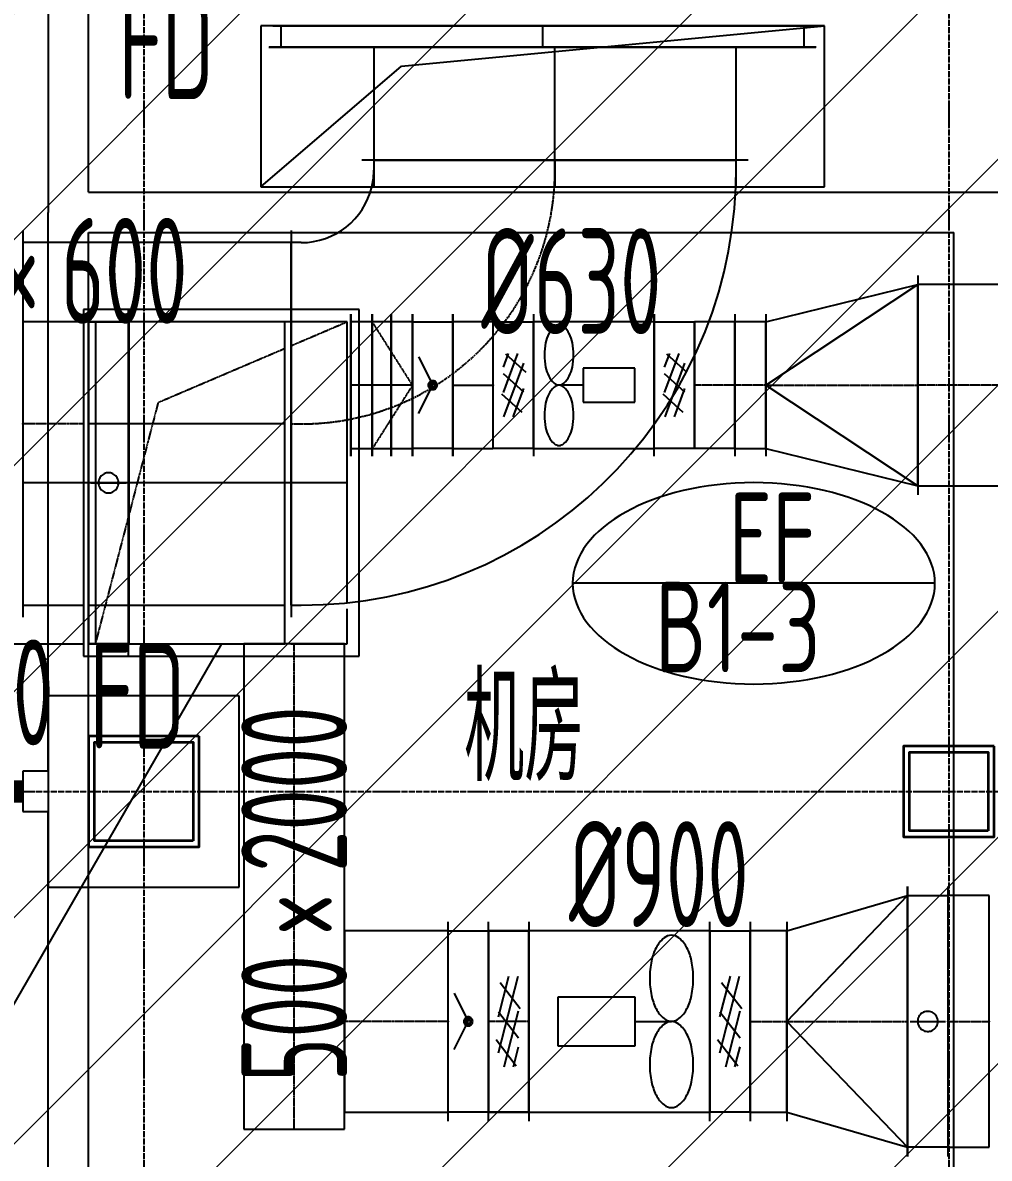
# Model space of a CAD drawing. Extents: x -20827274 to 1300756471, y -549375 to 3431892.
# Drawn here: x -67810 to -63007, y -213082 to -207443 of the extents above; entities that cross this region are included whole.
import ezdxf

# ---------------------------------------------------------------- set-up
doc = ezdxf.new("R2010")
doc.units = 0
doc.header["$LTSCALE"] = 10
for name, pattern in [('CENTER2', [1.125, 0.75, -0.125, 0.125, -0.125]), ('DASH', [0.35, 0.25, -0.1]), ('暖附图底图$0$DASH', [0.35, 0.25, -0.1]), ('暖附图底图$0$DOTE', [2.42, 2, -0.2, 0.02, -0.2])]:
    doc.linetypes.add(name, pattern=pattern)
for name, color, linetype in [('1-zs', 3, 'Continuous'), ('1-暖通标注', 4, 'Continuous'), ('1-标注暖通', 4, 'Continuous'), ('DUCT-回风中心线', 5, 'CENTER2'), ('DUCT-回风标注', 3, 'Continuous'), ('DUCT-回风法兰', 2, 'Continuous'), ('DUCT-回风管', 6, 'Continuous'), ('DUCT-回风管端线', 2, 'Continuous'), ('DUCT-排风中心线', 5, 'CENTER2'), ('DUCT-排风标注', 3, 'Continuous'), ('DUCT-排风法兰', 2, 'Continuous'), ('DUCT-排风管', 31, 'Continuous'), ('DUCT-排风管立管', 31, 'Continuous'), ('DUCT-排风管端线', 2, 'Continuous'), ('DUCT-排风管设备', 7, 'Continuous'), ('DUCT-排风阀门', 7, 'Continuous'), ('H-DUCT-回风中心线', 5, 'CENTER2'), ('H-DUCT-回风法兰', 2, 'Continuous'), ('H-DUCT-回风管', 6, 'Continuous'), ('H-DUCT-回风管立管', 6, 'Continuous'), ('H-DUCT-回风管端线', 2, 'Continuous'), ('H-暖通设备', 181, 'Continuous'), ('Hvac-Hide', 8, 'DASH'), ('暖附图底图$0$1-标注暖通', 8, 'Continuous'), ('暖附图底图$0$A-COLUMN', 8, 'Continuous'), ('暖附图底图$0$A-ROOM_NAME', 8, 'Continuous'), ('暖附图底图$0$A-WALL', 8, 'Continuous'), ('暖附图底图$0$DOOR_FIRE', 8, 'Continuous'), ('暖附图底图$0$DOTE', 8, 'Continuous')]:
    doc.layers.add(name, color=color, linetype=linetype)
doc.layers.add('F-非人防区', color=105, linetype='Continuous', lineweight=15)
doc.layers.add('暖附图底图$0$钢柱', color=8, linetype='Continuous', lineweight=35)
doc.styles.add('8B2_02', font='tssdeng.shx', dxfattribs={"width": 0.6, "bigfont": 'TSSDCHN.shx'})
doc.styles.add('暖附图底图$0$8B2_02', font='tssdeng.shx', dxfattribs={"width": 0.6, "bigfont": 'TSSDCHN.shx'})

# ---------------------------------------------------------------- blocks, each defined once
blk = doc.blocks.new('$轴流风机$00000011')
for p, q in [((-500, 500, 0), (-500, -500, 0)), ((500, 500, 0), (-500, 500, 0)), ((500, -500, 0), (500, 500, 0)), ((-339.5, 134.7, 0), (-339.5, -134.7, 0)), ((88, 134.7, 0), (-339.5, 134.7, 0)), ((88, -134.7, 0), (88, 134.7, 0)), ((88, 0, 0), (288.5, 0, 0)), ((-339.5, -134.7, 0), (88, -134.7, 0)), ((-500, -500, 0), (500, -500, 0))]:
    blk.add_line(p, q)
for centre, radius, start, end in [((355.1, 328.7, 0), 170.3, 129.18213, 153.06034), ((288.5, 410.5, 0), 64.8, 90, 129.18213), ((288.5, 410.5, 0), 64.8, 50.81787, 90), ((221.9, 328.7, 0), 170.3, 26.93966, 50.81787), ((462.4, 274.2, 0), 290.7, 153.06034, 168.11261), ((114.5, 274.2, 0), 290.7, 11.88739, 26.93966), ((633.1, 238.3, 0), 465, 168.11261, 180), ((-56.1, 238.3, 0), 465, 0, 11.88739), ((633.1, 238.3, 0), 465, 180, 191.88739), ((-56.1, 238.3, 0), 465, 348.11261, 0), ((462.4, 202.4, 0), 290.7, 191.88739, 206.93966), ((114.5, 202.4, 0), 290.7, 333.06034, 348.11261), ((355.1, 147.8, 0), 170.3, 206.93966, 230.81787), ((221.9, 147.8, 0), 170.3, 309.18213, 333.06034), ((288.5, 66.1, 0), 64.8, 230.81787, 270), ((288.5, 66.1, 0), 64.8, 270, 309.18213), ((355.1, -147.8, 0), 170.3, 129.18213, 153.06034), ((288.5, -66.1, 0), 64.8, 90, 129.18213), ((288.5, -66.1, 0), 64.8, 50.81787, 90), ((221.9, -147.8, 0), 170.3, 26.93966, 50.81787), ((462.4, -202.4, 0), 290.7, 153.06034, 168.11261), ((114.5, -202.4, 0), 290.7, 11.88739, 26.93966), ((633.1, -238.3, 0), 465, 168.11261, 180), ((-56.1, -238.3, 0), 465, 0, 11.88739), ((633.1, -238.3, 0), 465, 180, 191.88739), ((-56.1, -238.3, 0), 465, 348.11261, 0), ((462.4, -274.2, 0), 290.7, 191.88739, 206.93966), ((114.5, -274.2, 0), 290.7, 333.06034, 348.11261), ((355.1, -328.7, 0), 170.3, 206.93966, 230.81787), ((221.9, -328.7, 0), 170.3, 309.18213, 333.06034), ((288.5, -410.5, 0), 64.8, 230.81787, 270), ((288.5, -410.5, 0), 64.8, 270, 309.18213)]:
    blk.add_arc(centre, radius, start, end)
for p in [(-500, 0, 0), (500, 0, 0)]:
    blk.add_point(p)
blk = doc.blocks.new('暖附图底图$0$A$C00330F2E')
at = {"layer": '暖附图底图$0$A-COLUMN'}
for p, q in [((5325, -35850), (4375, -35850)), ((4375, -35850), (4375, -36800)), ((5325, -36800), (5325, -35850)), ((4375, -36800), (5325, -36800))]:
    blk.add_line(p, q, dxfattribs=at)
at = {"layer": '暖附图底图$0$钢柱', "color": 4, "lineweight": 35}
for points in [[(5125, -36050), (4575, -36050), (4575, -36600), (5125, -36600)], [(5095, -36570), (4605, -36570), (4605, -36080), (5095, -36080)], [(9075, -36100), (8625, -36100), (8625, -36550), (9075, -36550)], [(9045, -36520), (8655, -36520), (8655, -36130), (9045, -36130)]]:
    blk.add_lwpolyline(points, close=True, dxfattribs=at)
blk = doc.blocks.new('暖附图底图$0$$DorLib2D$00000213')
at = {"color": 0, "linetype": '暖附图底图$0$DASH', "const_width": 0.02}
blk.add_lwpolyline([(0.5, 0), (-0.5, 0)], dxfattribs=at)
blk = doc.blocks.new('暖附图底图$0$AFSFCS')
at = {"layer": '暖附图底图$0$A-WALL'}
for p, q in [((-67683.6, -200710.4), (-67683.6, -208385.4)), ((-67483.6, -208285.4), (-67483.6, -200710.4)), ((-67483.6, -208285.4), (-63083.6, -208285.4)), ((-63083.6, -208285.4), (-61733.6, -208285.4)), ((-67683.6, -211160.4), (-67683.6, -208385.4)), ((-67483.6, -208485.4), (-63183.6, -208485.4)), ((-67483.6, -211260.4), (-67483.6, -208485.4)), ((-63183.6, -213585.4), (-63183.6, -208485.4)), ((-67683.6, -211160.4), (-67808.6, -211160.4)), ((-67808.6, -211160.4), (-67808.6, -211360.4)), ((-67483.6, -213585.4), (-67483.6, -211260.4)), ((-67808.6, -211360.4), (-67683.6, -211360.4)), ((-67683.6, -213685.4), (-67683.6, -211360.4))]:
    blk.add_line(p, q, dxfattribs=at)
at = {"layer": '暖附图底图$0$DOTE', "color": 16, "linetype": '暖附图底图$0$DOTE', "ltscale": 1.5}
for p, q in [((-67208.6, -155629.3), (-67208.6, -385768.2)), ((-63208.6, -155629.3), (-63208.6, -385768.2)), ((-113117.3, -211260.4), (10791.4, -211260.4))]:
    blk.add_line(p, q, dxfattribs=at)
blk.add_blockref('暖附图底图$0$A$C00330F2E', (-72058.6, -174935.4))
at = {"layer": '暖附图底图$0$DOOR_FIRE', "xscale": -5500, "yscale": -5500, "zscale": 200}
blk.add_blockref('暖附图底图$0$$DorLib2D$00000213', (-70558.6, -211260.4), dxfattribs=at)
at = {"layer": '暖附图底图$0$A-ROOM_NAME', "style": '暖附图底图$0$8B2_02', "width": 0.6}
blk.add_text('机房', height=525, dxfattribs=at).set_placement((-65616.6, -211209.8))
blk = doc.blocks.new('暖附图底图')
at = {"layer": '暖附图底图$0$1-标注暖通', "linetype": '暖附图底图$0$DASH'}
blk.add_blockref('暖附图底图$0$AFSFCS', (500000, 0), dxfattribs=at)

msp = doc.modelspace()

# ---------------------------------------------------------------- hatches: boundary and pattern name
at = {"layer": 'F-非人防区'}
h = msp.add_hatch(dxfattribs=at)
h.set_pattern_fill('ANSI31', color=8, scale=500)
h.set_pattern_definition([(45, (-67108.6, 126739.6), (-561.266, 561.266), [])])
edge = h.paths.add_edge_path()
edge.add_line((26041.4, -160910.4), (26041.4, -174910.4))
edge.add_line((26041.4, -174910.4), (44466.4, -174910.4))
edge.add_line((44466.4, -174910.4), (44466.4, -230535.4))
edge.add_line((44466.4, -230535.4), (29591.4, -230535.4))
edge.add_line((29591.4, -230535.4), (29591.4, -228585.4))
edge.add_line((29591.4, -228585.4), (32466.4, -228585.4))
edge.add_line((32466.4, -228585.4), (32466.4, -223185.4))
edge.add_line((32466.4, -223185.4), (6116.4, -223185.4))
edge.add_line((6116.4, -223185.4), (6116.4, -236210.4))
edge.add_line((6116.4, -236210.4), (5916.4, -236210.4))
edge.add_line((5916.4, -236210.4), (5921.1, -289912.2))
edge.add_line((5921.1, -289912.2), (35191.4, -289912.2))
edge.add_line((35191.4, -289912.2), (35191.4, -296310.4))
edge.add_line((35191.4, -296310.4), (35041.4, -296310.4))
edge.add_line((35041.4, -296310.4), (35041.4, -296910.4))
edge.add_line((35041.4, -296910.4), (35641.4, -296910.4))
edge.add_line((35641.4, -296910.4), (44736.4, -305099.6))
edge.add_line((44736.4, -305099.6), (22456.5, -329844))
edge.add_line((22456.5, -329844), (22456.5, -340006.4))
edge.add_line((22456.5, -340006.4), (-13248.1, -379660.4))
edge.add_line((-13248.1, -379660.4), (-90108.6, -379660.4))
edge.add_line((-90108.6, -379660.4), (-90108.6, -373660.4))
edge.add_line((-90108.6, -373660.4), (-91358.6, -373660.4))
edge.add_arc((-91358.6, -361660.4), 12000, 180, 270, ccw=False)
edge.add_line((-103358.6, -361660.4), (-103358.6, -333450.4))
edge.add_line((-103358.6, -333450.4), (-95358.6, -333436.6))
edge.add_line((-95358.6, -333436.6), (-95358.6, -160610.4))
edge.add_line((-95358.6, -160610.4), (-86333.4, -160610.4))
edge.add_line((-86333.4, -160610.4), (-86333.6, -149790))
edge.add_line((-86333.6, -149790), (-73433.4, -149790))
edge.add_line((-73433.4, -149790), (-73433.4, -160610.4))
edge.add_line((-73433.4, -160610.4), (26041.4, -160910.4))

# ---------------------------------------------------------------- linework, layer by layer
at = {"layer": '1-暖通标注', "color": 2}
msp.add_line((-66822.5, -210528, 2000), (-70112.9, -216227.2, 2000), dxfattribs=at)
at = {"layer": 'DUCT-回风中心线'}
msp.add_line((-66475.5, -209435.4), (-66425.5, -209435.4), dxfattribs=at)
msp.add_arc((-66425.5, -208175.4), 1260, 270, 356.2321, dxfattribs=at)
at = {"layer": 'DUCT-回风法兰'}
for p, q in [((-64205.5, -208125.3), (-66125.5, -208125.3)), ((-64205.5, -208125.3), (-66125.5, -208125.3)), ((-64205.5, -208125.3), (-66125.5, -208125.3)), ((-66475.6, -208475.4), (-66475.6, -210395.4))]:
    msp.add_line(p, q, dxfattribs=at)
at = {"layer": 'DUCT-回风法兰', "color": 18, "true_color": 0x000000}
for p in [(-65226.9, -207565.2, 2825), (-65226.9, -207565.4, 2825), (-65165.5, -208125.2, 2825), (-65165.5, -208125.2, 2825), (-65165.5, -208125.2, 2825), (-65165.5, -208125.4, 2825), (-65165.5, -208125.4, 2825), (-65165.5, -208125.4, 2825), (-66475.7, -209435.4, 2825), (-66475.5, -209435.4, 2825)]:
    msp.add_point(p, dxfattribs=at)
at = {"layer": 'DUCT-回风管'}
for p, q in [((-66065.5, -208285.4), (-64265.5, -208285.4)), ((-66425.5, -208535.4), (-66475.5, -208535.4)), ((-66475.5, -210335.4), (-66425.5, -210335.4))]:
    msp.add_line(p, q, dxfattribs=at)
for radius, end in [(2160, 357.8031), (360, 346.7029)]:
    msp.add_arc((-66425.5, -208175.4), radius, 270, end, dxfattribs=at)
at = {"layer": 'DUCT-回风管', "color": 18, "true_color": 0x000000}
for p in [(-65165.5, -208125.4, 2825), (-66475.5, -209435.4, 2825)]:
    msp.add_point(p, dxfattribs=at)
at = {"layer": 'DUCT-回风管端线'}
msp.add_line((-66475.5, -210335.4), (-66475.5, -208535.4), dxfattribs=at)
at = {"layer": 'DUCT-排风中心线'}
for p, q in [((-64271.9, -209243), (-64471.9, -209243)), ((-64118.2, -209243), (-64271.7, -209243)), ((-64118, -209243), (-63363, -209243)), ((-62929.2, -209243), (-63362.8, -209243)), ((-66507.5, -209728), (-67283.2, -209728)), ((-66460.9, -212937.3), (-66460.9, -210528)), ((-65696.2, -212402.4), (-66210.9, -212402.4)), ((-65295.6, -212402.4), (-65496.4, -212402.4)), ((-65496.2, -212402.4), (-65496, -212402.4)), ((-64195.4, -212402.4), (-64195.6, -212402.4)), ((-64195.2, -212402.4), (-64013.8, -212402.4)), ((-64013.6, -212402.4), (-63413.6, -212402.4)), ((-63213, -212402.4), (-63007.4, -212402.4))]:
    msp.add_line(p, q, dxfattribs=at)
at = {"layer": 'DUCT-排风法兰'}
for p, q in [((-63362.9, -208698), (-63362.9, -209788)), ((-67483.5, -210588), (-67483.5, -208868)), ((-67283.3, -210588), (-67283.3, -208868)), ((-66475.5, -208868), (-66475.7, -208868)), ((-65978.9, -209595.5), (-65978.9, -208890.5)), ((-65978.9, -208890.5), (-65978.9, -209595.5)), ((-65872.8, -209595.5), (-65872.8, -208890.5)), ((-65872.8, -208890.5), (-65872.8, -209595.5)), ((-65672.6, -209595.5), (-65672.6, -208890.5)), ((-65672.6, -208890.5), (-65672.6, -209595.5)), ((-65272.2, -208890.5), (-65272.2, -209595.5)), ((-64271.8, -208890.5), (-64271.8, -209595.5)), ((-64118.1, -208890.5), (-64118.1, -209595.5)), ((-64672, -209595.5), (-64672, -209436.7)), ((-66137.5, -210588), (-66137.5, -210316.1)), ((-67507.5, -210528), (-67507.5, -210588)), ((-67507.5, -210588), (-66137.5, -210588)), ((-63413.5, -213072.4), (-63413.5, -211732.4)), ((-63413.3, -211732.4), (-63413.3, -213072.4)), ((-63213.1, -211732.4), (-63213.1, -213072.4)), ((-65696.1, -212897.4), (-65696.1, -211907.4)), ((-65495.9, -212897.4), (-65495.9, -211907.4)), ((-65295.9, -211907.4), (-65295.9, -212897.4)), ((-65295.7, -211907.4), (-65295.7, -212897.4)), ((-64395.7, -212897.4), (-64395.7, -211907.4)), ((-64195.3, -211907.4), (-64195.3, -212897.4)), ((-64013.7, -211907.4), (-64013.7, -212897.4))]:
    msp.add_line(p, q, dxfattribs=at)
at = {"layer": 'DUCT-排风法兰', "color": 18, "true_color": 0x000000}
for p in [(-66179.4, -209243, 2000), (-66179.2, -209243, 2000), (-66073.1, -209243, 2000), (-66072.9, -209243, 2000), (-65979.2, -209243, 2000), (-65979, -209243, 2000), (-65979, -209243, 2000), (-65978.8, -209243, 2000), (-65872.9, -209243, 2000), (-65872.7, -209243, 2000), (-65672.7, -209243, 2000), (-65672.5, -209243, 2000), (-65672.5, -209243, 2000), (-65672.3, -209243, 2000), (-65272.3, -209243, 2000), (-65272.1, -209243, 2000), (-64672.1, -209243, 2000), (-64671.9, -209243, 2000), (-64271.9, -209243, 2000), (-64271.7, -209243, 2000), (-64118.2, -209243, 2000), (-64118, -209243, 2000), (-63363, -209243, 2000), (-63362.8, -209243, 2000), (-67483.6, -209728, 3000), (-67483.4, -209728, 3000), (-67283.4, -209728, 3000), (-67283.2, -209728, 3000), (-66822.5, -209728, -0.1), (-66822.5, -209728, 0.1), (-65696.2, -212402.4, 2000), (-65696, -212402.4, 2000), (-65496, -212402.4, 2000), (-65495.8, -212402.4, 2000), (-65296, -212402.4, 2000), (-65295.8, -212402.4, 2000), (-65295.8, -212402.4, 2000), (-65295.6, -212402.4, 2000), (-64395.8, -212402.4, 2000), (-64395.6, -212402.4, 2000), (-64195.4, -212402.4, 2000), (-64195.2, -212402.4, 2000), (-64013.8, -212402.4, 2000), (-64013.6, -212402.4, 2000), (-63413.6, -212402.4, 2000), (-63413.4, -212402.4, 2000), (-63413.4, -212402.4, 2000), (-63413.2, -212402.4, 2000), (-63213.2, -212402.4, 2000), (-63213, -212402.4, 2000), (-63007.4, -212402.4, 2000)]:
    msp.add_point(p, dxfattribs=at)
at = {"layer": 'DUCT-排风管'}
for p, q in [((-64118, -208928), (-63363, -208743)), ((-64118, -209243), (-63363, -208743)), ((-62929.2, -208743), (-63362.8, -208743)), ((-63362.8, -208743), (-63362.8, -209743)), ((-67483.4, -208928), (-67283.4, -208928)), ((-66507.5, -208928), (-67283.2, -208928)), ((-67283.2, -208928), (-67283.2, -210528)), ((-66507.5, -210528), (-66507.5, -208928)), ((-65872.7, -208928), (-65672.7, -208928)), ((-65472.3, -208928), (-65272.3, -208928)), ((-64671.9, -208928), (-64471.9, -208928)), ((-64271.9, -208928), (-64400.9, -208928)), ((-64118.2, -208928), (-64271.7, -208928)), ((-64271.7, -208928), (-64271.7, -209558)), ((-64118.2, -209558), (-64118.2, -208928)), ((-64118, -209243), (-63363, -209743)), ((-65672.7, -209558), (-65872.7, -209558)), ((-65272.3, -209558), (-65472.3, -209558)), ((-64471.9, -209558), (-64671.9, -209558)), ((-64271.9, -209558), (-64471.9, -209558)), ((-64271.7, -209558), (-64118.2, -209558)), ((-64118, -209558), (-63363, -209743)), ((-63362.8, -209743), (-62929.2, -209743)), ((-66197.5, -210528), (-66197.5, -210353.3)), ((-69453.6, -210528), (-67513.4, -210528)), ((-67283.4, -210528), (-67483.4, -210528)), ((-67283.2, -210528), (-66507.5, -210528)), ((-66710.9, -210528), (-66710.9, -212937.3)), ((-66477.5, -210528), (-66197.5, -210528)), ((-66210.9, -212937.3), (-66210.9, -210528)), ((-64013.6, -211952.4), (-63413.6, -211777.4)), ((-64013.6, -212402.4), (-63413.6, -211777.4)), ((-63413.2, -211777.4), (-63213.2, -211777.4)), ((-63007.4, -211777.4), (-63213, -211777.4)), ((-63213, -211777.4), (-63213, -213027.4)), ((-63007.4, -213027.4), (-63007.4, -211777.4)), ((-65696.2, -211952.4), (-66210.9, -211952.4)), ((-66210.9, -211952.4), (-66210.9, -212852.4)), ((-65696.2, -212852.4), (-65696.2, -211952.4)), ((-65696, -211952.4), (-65496, -211952.4)), ((-65295.6, -211952.4), (-65496.4, -211952.4)), ((-65496.4, -211952.4), (-65496.4, -212852.4)), ((-65496.2, -211952.4), (-65496, -211952.4)), ((-65496, -211952.4), (-65296, -211952.4)), ((-65295.6, -212852.4), (-65295.6, -211952.4)), ((-64395.6, -211952.4), (-64195.6, -211952.4)), ((-64195.4, -211952.4), (-64195.6, -211952.4)), ((-64013.8, -211952.4), (-64195.2, -211952.4)), ((-64195.2, -211952.4), (-64195.2, -212852.4)), ((-64013.8, -212852.4), (-64013.8, -211952.4)), ((-64013.6, -212402.4), (-63413.6, -213027.4)), ((-66210.9, -212852.4), (-65696.2, -212852.4)), ((-65496, -212852.4), (-65696, -212852.4)), ((-65496.4, -212852.4), (-65295.6, -212852.4)), ((-65496.2, -212852.4), (-65496, -212852.4)), ((-65296, -212852.4), (-65496, -212852.4)), ((-64195.6, -212852.4), (-64395.6, -212852.4)), ((-64195.4, -212852.4), (-64195.6, -212852.4)), ((-64195.2, -212852.4), (-64013.8, -212852.4)), ((-64013.6, -212852.4), (-63413.6, -213027.4)), ((-66710.9, -212937.3), (-66210.9, -212937.3)), ((-63213.2, -213027.4), (-63413.2, -213027.4)), ((-63213, -213027.4), (-63007.4, -213027.4))]:
    msp.add_line(p, q, dxfattribs=at)
at = {"layer": 'DUCT-排风管', "color": 18, "true_color": 0x000000}
for p in [(-66072.9, -209243, 2000), (-65872.9, -209243, 2000), (-65672.3, -209243, 2000), (-65472.3, -209243, 2000), (-64471.9, -209243, 2000), (-64271.9, -209243, 2000), (-64118, -209243, 2000), (-63363, -209243, 2000), (-65496.2, -212402.4, 2000), (-65496, -212402.4, 2000), (-64195.6, -212402.4, 2000), (-64195.4, -212402.4, 2000), (-64013.6, -212402.4, 2000), (-63413.6, -212402.4, 2000)]:
    msp.add_point(p, dxfattribs=at)
at = {"layer": 'DUCT-排风管立管'}
for p, q in [((-66197.5, -210528), (-66197.5, -210353.3)), ((-66477.5, -210528), (-66197.5, -210528))]:
    msp.add_line(p, q, dxfattribs=at)
at = {"layer": 'DUCT-排风管端线'}
for p, q in [((-63363, -209743), (-63363, -208743)), ((-67483.4, -208928), (-67483.4, -210528)), ((-67283.4, -208928), (-67283.4, -210528)), ((-65872.7, -209558), (-65872.7, -208928)), ((-65672.7, -209558), (-65672.7, -208928)), ((-65472.3, -209558), (-65472.3, -208928)), ((-65272.3, -209558), (-65272.3, -208928)), ((-64671.9, -209558), (-64671.9, -208928)), ((-64471.9, -209558), (-64471.9, -208928)), ((-64271.9, -209558), (-64271.9, -208928)), ((-64118, -208928), (-64118, -209558)), ((-64471.9, -209096.8), (-64471.9, -209558)), ((-63413.6, -213027.4), (-63413.6, -211777.4)), ((-63413.2, -211777.4), (-63413.2, -213027.4)), ((-63213.2, -211777.4), (-63213.2, -213027.4)), ((-65696, -212852.4), (-65696, -211952.4)), ((-65496.2, -211952.4), (-65496.2, -212852.4)), ((-65496, -212852.4), (-65496, -211952.4)), ((-65496, -211952.4), (-65496, -212852.4)), ((-65496, -212852.4), (-65496, -211952.4)), ((-65296, -211952.4), (-65296, -212852.4)), ((-64395.6, -211952.4), (-64395.6, -212852.4)), ((-64195.6, -211952.4), (-64195.6, -212852.4)), ((-64195.6, -211952.4), (-64195.6, -212852.4)), ((-64195.4, -212852.4), (-64195.4, -211952.4)), ((-64013.6, -211952.4), (-64013.6, -212852.4))]:
    msp.add_line(p, q, dxfattribs=at)
at = {"layer": 'DUCT-排风阀门'}
for p, q in [((-65350.9, -209085.5), (-65422.3, -209280.2)), ((-65397.1, -209085.5), (-65422.3, -209154.2)), ((-65410.7, -209088), (-65310.7, -209178.9)), ((-64550.5, -209085.5), (-64621.9, -209280.2)), ((-64596.7, -209085.5), (-64621.9, -209154.2)), ((-64610.3, -209088), (-64510.3, -209178.9)), ((-65842.7, -209103), (-65772.7, -209243)), ((-65322.3, -209133.4), (-65420.2, -209400.5)), ((-64521.9, -209133.4), (-64619.8, -209400.5)), ((-65422.3, -209184.5), (-65322.3, -209275.4)), ((-64621.9, -209184.5), (-64521.9, -209275.4)), ((-65842.7, -209383), (-65772.7, -209243)), ((-65794.5, -209238.9), (-65794.9, -209243)), ((-65794.9, -209243), (-65794.5, -209247.1)), ((-65793.4, -209235), (-65794.5, -209238.9)), ((-65794.5, -209247.1), (-65793.4, -209251)), ((-65791.5, -209231.3), (-65793.4, -209235)), ((-65793.4, -209251), (-65791.5, -209254.7)), ((-65789.1, -209228.1), (-65791.5, -209231.3)), ((-65791.5, -209254.7), (-65789.1, -209257.9)), ((-65786.1, -209225.3), (-65789.1, -209228.1)), ((-65787.4, -209240.2), (-65787.7, -209243)), ((-65787.7, -209243), (-65787.4, -209245.8)), ((-65786.6, -209237.4), (-65787.4, -209240.2)), ((-65787.4, -209245.8), (-65786.6, -209248.6)), ((-65785.3, -209234.9), (-65786.6, -209237.4)), ((-65786.6, -209248.6), (-65785.3, -209251.1)), ((-65782.6, -209223.2), (-65786.1, -209225.3)), ((-65783.6, -209232.6), (-65785.3, -209234.9)), ((-65785.3, -209251.1), (-65783.6, -209253.4)), ((-65781.4, -209230.8), (-65783.6, -209232.6)), ((-65783.6, -209253.4), (-65781.4, -209255.2)), ((-65783.2, -209241), (-65783.4, -209243)), ((-65783.4, -209243), (-65783.2, -209245)), ((-65782.7, -209239), (-65783.2, -209241)), ((-65783.2, -209245), (-65782.7, -209247)), ((-65781.7, -209237.2), (-65782.7, -209239)), ((-65782.7, -209247), (-65781.7, -209248.8)), ((-65778.8, -209221.7), (-65782.6, -209223.2)), ((-65780.5, -209235.6), (-65781.7, -209237.2)), ((-65781.7, -209248.8), (-65780.5, -209250.4)), ((-65778.9, -209229.4), (-65781.4, -209230.8)), ((-65781.4, -209255.2), (-65778.9, -209256.7)), ((-65778.9, -209234.3), (-65780.5, -209235.6)), ((-65780.5, -209250.4), (-65778.9, -209251.7)), ((-65776.2, -209228.4), (-65778.9, -209229.4)), ((-65777.2, -209233.2), (-65778.9, -209234.3)), ((-65778.9, -209251.7), (-65777.2, -209252.8)), ((-65778.9, -209256.7), (-65776.2, -209257.6)), ((-65774.7, -209220.9), (-65778.8, -209221.7)), ((-65775.2, -209232.6), (-65777.2, -209233.2)), ((-65777.2, -209252.8), (-65775.2, -209253.4)), ((-65773.4, -209228), (-65776.2, -209228.4)), ((-65776.2, -209257.6), (-65773.4, -209258)), ((-65773.2, -209232.3), (-65775.2, -209232.6)), ((-65775.2, -209253.4), (-65773.2, -209253.7)), ((-65770.7, -209220.9), (-65774.7, -209220.9)), ((-65770.6, -209228.1), (-65773.4, -209228)), ((-65771.2, -209232.4), (-65773.2, -209232.3)), ((-65773.2, -209253.7), (-65771.2, -209253.6)), ((-65769.2, -209232.9), (-65771.2, -209232.4)), ((-65771.2, -209253.6), (-65769.2, -209253.1)), ((-65766.6, -209221.7), (-65770.7, -209220.9)), ((-65767.8, -209228.8), (-65770.6, -209228.1)), ((-65770.6, -209257.9), (-65767.8, -209257.2)), ((-65767.3, -209233.7), (-65769.2, -209232.9)), ((-65769.2, -209253.1), (-65767.3, -209252.3)), ((-65765.2, -209230), (-65767.8, -209228.8)), ((-65767.8, -209257.2), (-65765.2, -209256)), ((-65765.7, -209234.9), (-65767.3, -209233.7)), ((-65767.3, -209252.3), (-65765.7, -209251.1)), ((-65762.8, -209223.2), (-65766.6, -209221.7)), ((-65764.3, -209236.4), (-65765.7, -209234.9)), ((-65765.7, -209251.1), (-65764.3, -209249.6)), ((-65762.9, -209231.7), (-65765.2, -209230)), ((-65765.2, -209256), (-65762.9, -209254.3)), ((-65763.2, -209238.1), (-65764.3, -209236.4)), ((-65764.3, -209249.6), (-65763.2, -209247.9)), ((-65762.4, -209240), (-65763.2, -209238.1)), ((-65763.2, -209247.9), (-65762.4, -209246)), ((-65760.9, -209233.7), (-65762.9, -209231.7)), ((-65762.9, -209254.3), (-65760.9, -209252.3)), ((-65759.3, -209225.3), (-65762.8, -209223.2)), ((-65762, -209242), (-65762.4, -209240)), ((-65762.4, -209246), (-65762, -209244)), ((-65762, -209244), (-65762, -209242)), ((-65759.4, -209236.1), (-65760.9, -209233.7)), ((-65760.9, -209252.3), (-65759.4, -209249.9)), ((-65758.3, -209238.8), (-65759.4, -209236.1)), ((-65759.4, -209249.9), (-65758.3, -209247.2)), ((-65756.3, -209228.1), (-65759.3, -209225.3)), ((-65757.8, -209241.6), (-65758.3, -209238.8)), ((-65758.3, -209247.2), (-65757.8, -209244.4)), ((-65757.8, -209244.4), (-65757.8, -209241.6)), ((-65753.9, -209231.3), (-65756.3, -209228.1)), ((-65756.3, -209257.9), (-65753.9, -209254.7)), ((-65752, -209235), (-65753.9, -209231.3)), ((-65753.9, -209254.7), (-65752, -209251)), ((-65750.9, -209238.9), (-65752, -209235)), ((-65752, -209251), (-65750.9, -209247.1)), ((-65750.5, -209243), (-65750.9, -209238.9)), ((-65750.9, -209247.1), (-65750.5, -209243)), ((-65789.1, -209257.9), (-65786.1, -209260.7)), ((-65786.1, -209260.7), (-65782.6, -209262.8)), ((-65782.6, -209262.8), (-65778.8, -209264.3)), ((-65778.8, -209264.3), (-65774.7, -209265.1)), ((-65774.7, -209265.1), (-65770.7, -209265.1)), ((-65773.4, -209258), (-65770.6, -209257.9)), ((-65770.7, -209265.1), (-65766.6, -209264.3)), ((-65766.6, -209264.3), (-65762.8, -209262.8)), ((-65762.8, -209262.8), (-65759.3, -209260.7)), ((-65759.3, -209260.7), (-65756.3, -209257.9)), ((-65430.4, -209286.5), (-65330.4, -209377.4)), ((-65322.3, -209259.4), (-65374, -209400.5)), ((-64630, -209286.5), (-64530, -209377.4)), ((-64521.9, -209259.4), (-64573.6, -209400.5)), ((-67427.2, -209703.9), (-67429.9, -209709.6)), ((-67423.9, -209698.6), (-67427.2, -209703.9)), ((-67419.9, -209693.8), (-67423.9, -209698.6)), ((-67415.3, -209689.5), (-67419.9, -209693.8)), ((-67410.2, -209685.8), (-67415.3, -209689.5)), ((-67404.7, -209682.8), (-67410.2, -209685.8)), ((-67398.9, -209680.4), (-67404.7, -209682.8)), ((-67392.8, -209678.9), (-67398.9, -209680.4)), ((-67386.6, -209678.1), (-67392.8, -209678.9)), ((-67380.3, -209678.1), (-67386.6, -209678.1)), ((-67374, -209678.9), (-67380.3, -209678.1)), ((-67368, -209680.4), (-67374, -209678.9)), ((-67362.1, -209682.8), (-67368, -209680.4)), ((-67356.6, -209685.8), (-67362.1, -209682.8)), ((-67351.5, -209689.5), (-67356.6, -209685.8)), ((-67347, -209693.8), (-67351.5, -209689.5)), ((-67343, -209698.6), (-67347, -209693.8)), ((-67339.6, -209703.9), (-67343, -209698.6)), ((-67336.9, -209709.6), (-67339.6, -209703.9)), ((-67470.9, -209728), (-67295.9, -209728)), ((-67433, -209721.7), (-67433.4, -209728)), ((-67433.4, -209728), (-67433, -209734.3)), ((-67431.8, -209715.6), (-67433, -209721.7)), ((-67433, -209734.3), (-67431.8, -209740.4)), ((-67429.9, -209709.6), (-67431.8, -209715.6)), ((-67431.8, -209740.4), (-67429.9, -209746.4)), ((-67429.9, -209746.4), (-67427.2, -209752.1)), ((-67427.2, -209752.1), (-67423.9, -209757.4)), ((-67423.9, -209757.4), (-67419.9, -209762.2)), ((-67419.9, -209762.2), (-67415.3, -209766.5)), ((-67351.5, -209766.5), (-67347, -209762.2)), ((-67347, -209762.2), (-67343, -209757.4)), ((-67343, -209757.4), (-67339.6, -209752.1)), ((-67339.6, -209752.1), (-67336.9, -209746.4)), ((-67335, -209715.6), (-67336.9, -209709.6)), ((-67336.9, -209746.4), (-67335, -209740.4)), ((-67333.8, -209721.7), (-67335, -209715.6)), ((-67335, -209740.4), (-67333.8, -209734.3)), ((-67333.4, -209728), (-67333.8, -209721.7)), ((-67333.8, -209734.3), (-67333.4, -209728)), ((-67415.3, -209766.5), (-67410.2, -209770.2)), ((-67410.2, -209770.2), (-67404.7, -209773.2)), ((-67404.7, -209773.2), (-67398.9, -209775.6)), ((-67398.9, -209775.6), (-67392.8, -209777.1)), ((-67392.8, -209777.1), (-67386.6, -209777.9)), ((-67386.6, -209777.9), (-67380.3, -209777.9)), ((-67380.3, -209777.9), (-67374, -209777.1)), ((-67374, -209777.1), (-67368, -209775.6)), ((-67368, -209775.6), (-67362.1, -209773.2)), ((-67362.1, -209773.2), (-67356.6, -209770.2)), ((-67356.6, -209770.2), (-67351.5, -209766.5)), ((-65446, -212559), (-65348.1, -212177.4)), ((-65446, -212379), (-65394.3, -212177.4)), ((-64345.6, -212559), (-64247.7, -212177.4)), ((-64345.6, -212379), (-64293.9, -212177.4)), ((-65337.9, -212340.3), (-65437.9, -212210.4)), ((-64237.5, -212340.3), (-64337.5, -212210.4)), ((-65666, -212262.4), (-65596, -212402.4)), ((-65346, -212486), (-65446, -212356.1)), ((-65417.4, -212627.4), (-65346, -212349.3)), ((-64245.6, -212486), (-64345.6, -212356.1)), ((-64317, -212627.4), (-64245.6, -212349.3)), ((-63334.5, -212357.2), (-63340, -212360.2)), ((-63328.6, -212354.9), (-63334.5, -212357.2)), ((-63322.6, -212353.3), (-63328.6, -212354.9)), ((-63316.3, -212352.5), (-63322.6, -212353.3)), ((-63310, -212352.5), (-63316.3, -212352.5)), ((-63303.8, -212353.3), (-63310, -212352.5)), ((-63297.7, -212354.9), (-63303.8, -212353.3)), ((-63291.9, -212357.2), (-63297.7, -212354.9)), ((-63286.4, -212360.2), (-63291.9, -212357.2)), ((-65666, -212542.4), (-65596, -212402.4)), ((-65617.8, -212398.4), (-65618.2, -212402.4)), ((-65618.2, -212402.4), (-65617.8, -212406.5)), ((-65616.7, -212394.4), (-65617.8, -212398.4)), ((-65617.8, -212406.5), (-65616.7, -212410.4)), ((-65614.9, -212390.8), (-65616.7, -212394.4)), ((-65616.7, -212410.4), (-65614.9, -212414.1)), ((-65612.4, -212387.5), (-65614.9, -212390.8)), ((-65614.9, -212414.1), (-65612.4, -212417.4)), ((-65609.4, -212384.8), (-65612.4, -212387.5)), ((-65610.8, -212399.6), (-65611, -212402.4)), ((-65611, -212402.4), (-65610.8, -212405.3)), ((-65610, -212396.9), (-65610.8, -212399.6)), ((-65610.8, -212405.3), (-65610, -212408)), ((-65608.6, -212394.3), (-65610, -212396.9)), ((-65610, -212408), (-65608.6, -212410.5)), ((-65605.9, -212382.6), (-65609.4, -212384.8)), ((-65606.9, -212392.1), (-65608.6, -212394.3)), ((-65608.6, -212410.5), (-65606.9, -212412.8)), ((-65604.7, -212390.2), (-65606.9, -212392.1)), ((-65606.9, -212412.8), (-65604.7, -212414.7)), ((-65606.6, -212400.4), (-65606.8, -212402.4)), ((-65606.8, -212402.4), (-65606.6, -212404.5)), ((-65606, -212398.4), (-65606.6, -212400.4)), ((-65606.6, -212404.5), (-65606, -212406.4)), ((-65605.1, -212396.6), (-65606, -212398.4)), ((-65606, -212406.4), (-65605.1, -212408.2)), ((-65602.1, -212381.1), (-65605.9, -212382.6)), ((-65603.8, -212395), (-65605.1, -212396.6)), ((-65605.1, -212408.2), (-65603.8, -212409.8)), ((-65602.3, -212388.8), (-65604.7, -212390.2)), ((-65604.7, -212414.7), (-65602.3, -212416.1)), ((-65602.2, -212393.7), (-65603.8, -212395)), ((-65603.8, -212409.8), (-65602.2, -212411.2)), ((-65599.6, -212387.9), (-65602.3, -212388.8)), ((-65600.5, -212392.7), (-65602.2, -212393.7)), ((-65602.2, -212411.2), (-65600.5, -212412.2)), ((-65598.1, -212380.4), (-65602.1, -212381.1)), ((-65598.6, -212392), (-65600.5, -212392.7)), ((-65600.5, -212412.2), (-65598.6, -212412.9)), ((-65596.7, -212387.4), (-65599.6, -212387.9)), ((-65596.5, -212391.7), (-65598.6, -212392)), ((-65598.6, -212412.9), (-65596.5, -212413.2)), ((-65594, -212380.4), (-65598.1, -212380.4)), ((-65593.9, -212387.6), (-65596.7, -212387.4)), ((-65594.5, -212391.8), (-65596.5, -212391.7)), ((-65596.5, -212413.2), (-65594.5, -212413.1)), ((-65592.5, -212392.3), (-65594.5, -212391.8)), ((-65594.5, -212413.1), (-65592.5, -212412.6)), ((-65590, -212381.1), (-65594, -212380.4)), ((-65591.1, -212388.3), (-65593.9, -212387.6)), ((-65590.7, -212393.1), (-65592.5, -212392.3)), ((-65592.5, -212412.6), (-65590.7, -212411.7)), ((-65588.5, -212389.4), (-65591.1, -212388.3)), ((-65591.1, -212416.6), (-65588.5, -212415.4)), ((-65589, -212394.3), (-65590.7, -212393.1)), ((-65590.7, -212411.7), (-65589, -212410.5)), ((-65586.1, -212382.6), (-65590, -212381.1)), ((-65587.6, -212395.8), (-65589, -212394.3)), ((-65589, -212410.5), (-65587.6, -212409.1)), ((-65586.2, -212391.1), (-65588.5, -212389.4)), ((-65588.5, -212415.4), (-65586.2, -212413.8)), ((-65586.5, -212397.5), (-65587.6, -212395.8)), ((-65587.6, -212409.1), (-65586.5, -212407.4)), ((-65585.7, -212399.4), (-65586.5, -212397.5)), ((-65586.5, -212407.4), (-65585.7, -212405.5)), ((-65584.2, -212393.2), (-65586.2, -212391.1)), ((-65586.2, -212413.8), (-65584.2, -212411.7)), ((-65582.7, -212384.8), (-65586.1, -212382.6)), ((-65585.3, -212401.4), (-65585.7, -212399.4)), ((-65585.7, -212405.5), (-65585.3, -212403.5)), ((-65585.3, -212403.5), (-65585.3, -212401.4)), ((-65582.7, -212395.6), (-65584.2, -212393.2)), ((-65584.2, -212411.7), (-65582.7, -212409.3)), ((-65579.6, -212387.5), (-65582.7, -212384.8)), ((-65581.6, -212398.2), (-65582.7, -212395.6)), ((-65582.7, -212409.3), (-65581.6, -212406.7)), ((-65581.1, -212401), (-65581.6, -212398.2)), ((-65581.6, -212406.7), (-65581.1, -212403.9)), ((-65581.1, -212403.9), (-65581.1, -212401)), ((-65577.2, -212390.8), (-65579.6, -212387.5)), ((-65579.6, -212417.4), (-65577.2, -212414.1)), ((-65575.4, -212394.4), (-65577.2, -212390.8)), ((-65577.2, -212414.1), (-65575.4, -212410.4)), ((-65574.2, -212398.4), (-65575.4, -212394.4)), ((-65575.4, -212410.4), (-65574.2, -212406.5)), ((-65573.9, -212402.4), (-65574.2, -212398.4)), ((-65574.2, -212406.5), (-65573.9, -212402.4)), ((-63400.7, -212402.4), (-63225.7, -212402.4)), ((-63362.8, -212396.2), (-63363.2, -212402.4)), ((-63363.2, -212402.4), (-63362.8, -212408.7)), ((-63361.6, -212390), (-63362.8, -212396.2)), ((-63362.8, -212408.7), (-63361.6, -212414.9)), ((-63359.7, -212384), (-63361.6, -212390)), ((-63361.6, -212414.9), (-63359.7, -212420.8)), ((-63357, -212378.3), (-63359.7, -212384)), ((-63353.6, -212373), (-63357, -212378.3)), ((-63349.6, -212368.2), (-63353.6, -212373)), ((-63345.1, -212363.9), (-63349.6, -212368.2)), ((-63340, -212360.2), (-63345.1, -212363.9)), ((-63281.3, -212363.9), (-63286.4, -212360.2)), ((-63276.7, -212368.2), (-63281.3, -212363.9)), ((-63272.7, -212373), (-63276.7, -212368.2)), ((-63269.4, -212378.3), (-63272.7, -212373)), ((-63266.7, -212384), (-63269.4, -212378.3)), ((-63264.8, -212390), (-63266.7, -212384)), ((-63266.7, -212420.8), (-63264.8, -212414.9)), ((-63263.6, -212396.2), (-63264.8, -212390)), ((-63264.8, -212414.9), (-63263.6, -212408.7)), ((-63263.2, -212402.4), (-63263.6, -212396.2)), ((-63263.6, -212408.7), (-63263.2, -212402.4)), ((-65612.4, -212417.4), (-65609.4, -212420.1)), ((-65609.4, -212420.1), (-65605.9, -212422.3)), ((-65605.9, -212422.3), (-65602.1, -212423.7)), ((-65602.3, -212416.1), (-65599.6, -212417)), ((-65602.1, -212423.7), (-65598.1, -212424.5)), ((-65599.6, -212417), (-65596.7, -212417.4)), ((-65598.1, -212424.5), (-65594, -212424.5)), ((-65596.7, -212417.4), (-65593.9, -212417.3)), ((-65594, -212424.5), (-65590, -212423.7)), ((-65593.9, -212417.3), (-65591.1, -212416.6)), ((-65590, -212423.7), (-65586.1, -212422.3)), ((-65586.1, -212422.3), (-65582.7, -212420.1)), ((-65582.7, -212420.1), (-65579.6, -212417.4)), ((-63359.7, -212420.8), (-63357, -212426.5)), ((-63357, -212426.5), (-63353.6, -212431.8)), ((-63353.6, -212431.8), (-63349.6, -212436.7)), ((-63349.6, -212436.7), (-63345.1, -212441)), ((-63345.1, -212441), (-63340, -212444.6)), ((-63340, -212444.6), (-63334.5, -212447.7)), ((-63334.5, -212447.7), (-63328.6, -212450)), ((-63328.6, -212450), (-63322.6, -212451.5)), ((-63322.6, -212451.5), (-63316.3, -212452.3)), ((-63316.3, -212452.3), (-63310, -212452.3)), ((-63310, -212452.3), (-63303.8, -212451.5)), ((-63303.8, -212451.5), (-63297.7, -212450)), ((-63297.7, -212450), (-63291.9, -212447.7)), ((-63291.9, -212447.7), (-63286.4, -212444.6)), ((-63286.4, -212444.6), (-63281.3, -212441)), ((-63281.3, -212441), (-63276.7, -212436.7)), ((-63276.7, -212436.7), (-63272.7, -212431.8)), ((-63272.7, -212431.8), (-63269.4, -212426.5)), ((-63269.4, -212426.5), (-63266.7, -212420.8)), ((-65357.6, -212623.9), (-65457.6, -212494)), ((-64257.2, -212623.9), (-64357.2, -212494)), ((-65371.2, -212627.4), (-65346, -212529.3)), ((-64270.8, -212627.4), (-64245.6, -212529.3))]:
    msp.add_line(p, q, dxfattribs=at)
at = {"layer": 'H-DUCT-回风中心线'}
for p, q in [((-67513.4, -209435.4), (-67809.6, -209435.4)), ((-66475.7, -209435.4), (-66477.5, -209435.4))]:
    msp.add_line(p, q, dxfattribs=at)
at = {"layer": 'H-DUCT-回风法兰'}
msp.add_line((-67809.7, -208475.4), (-67809.7, -210395.4), dxfattribs=at)
at = {"layer": 'H-DUCT-回风法兰', "color": 18, "true_color": 0x000000}
for p in [(-65226.9, -207458.2, 2825), (-65226.9, -207458.4, 2825), (-67809.6, -209435.4, 2825)]:
    msp.add_point(p, dxfattribs=at)
at = {"layer": 'H-DUCT-回风管'}
for p, q in [((-66475.7, -208535.4), (-67809.6, -208535.4)), ((-67809.6, -208535.4), (-67809.6, -210335.4)), ((-66475.7, -210335.4), (-66475.7, -208535.4)), ((-67809.6, -210335.4), (-67513.4, -210335.4)), ((-66477.5, -210335.4), (-66475.7, -210335.4))]:
    msp.add_line(p, q, dxfattribs=at)
at = {"layer": 'H-DUCT-回风管立管'}
for p, q in [((-63826.9, -207458.2), (-66626.9, -207458.2)), ((-66626.9, -207458.2), (-66626.9, -208258.2)), ((-63826.9, -208258.2), (-63826.9, -207458.2)), ((-66626.9, -208258.2), (-63826.9, -208258.2))]:
    msp.add_line(p, q, dxfattribs=at)
at = {"layer": 'H-DUCT-回风管端线'}
for p, q in [((-65926.9, -207658.2), (-63826.9, -207458.2)), ((-66626.9, -208258.2), (-65926.9, -207658.2))]:
    msp.add_line(p, q, dxfattribs=at)
at = {"layer": 'H-暖通设备', "linetype": 'Continuous'}
msp.add_line((-63277.3, -210227), (-65077.3, -210227), dxfattribs=at)
at = {"layer": 'H-暖通设备', "linetype": 'Continuous', "extrusion": (0, 0, -1)}
msp.add_ellipse((-64177.3, -210227), major_axis=(-900, 0), ratio=0.555556, dxfattribs=at)
at = {"layer": 'Hvac-Hide'}
for p, q in [((-66566.9, -207458.3), (-63886.9, -207458.3)), ((-63886.9, -207458.3), (-66566.9, -207458.3)), ((-66526.9, -207458.2), (-66526.9, -207565.2)), ((-65226.9, -207458.2), (-65226.9, -207565.2)), ((-63926.9, -207565.2), (-63926.9, -207458.2)), ((-66586.9, -207565.3), (-63866.9, -207565.3)), ((-63866.9, -207565.3), (-66586.9, -207565.3)), ((-66526.9, -207565.2), (-63926.9, -207565.2)), ((-64265.5, -207565.2), (-66065.5, -207565.2)), ((-66065.5, -207565.2), (-66065.5, -208125.2)), ((-65165.5, -208125.2), (-65165.5, -207565.2)), ((-64265.5, -208125.2), (-64265.5, -207565.2)), ((-66065.5, -208125.2), (-66065.5, -208258.2)), ((-64265.5, -208125.2), (-66065.5, -208125.2)), ((-66065.5, -208125.2), (-64265.5, -208125.2)), ((-64265.5, -208125.4), (-66065.5, -208125.4)), ((-66065.5, -208125.4), (-66065.5, -208175.4)), ((-65165.5, -208125.2), (-65165.5, -208258.2)), ((-65165.5, -208175.4), (-65165.5, -208125.4)), ((-64265.5, -208258.2), (-64265.5, -208125.2)), ((-64265.5, -208175.4), (-64265.5, -208125.4)), ((-67507.5, -208868), (-67507.5, -210335.4)), ((-66475.7, -208868), (-67507.5, -208868)), ((-66137.5, -208868), (-66475.5, -208868)), ((-66179.3, -209595.5), (-66179.3, -208890.5)), ((-66179.3, -208890.5), (-66179.3, -209595.5)), ((-66137.5, -210316.1), (-66137.5, -208868)), ((-66073, -209595.5), (-66073, -208890.5)), ((-66073, -208890.5), (-66073, -209595.5)), ((-65979.1, -209595.5), (-65979.1, -208890.5)), ((-65979.1, -208890.5), (-65979.1, -209595.5)), ((-65672.4, -209595.5), (-65672.4, -208890.5)), ((-65672.4, -208890.5), (-65672.4, -209595.5)), ((-64672, -208890.5), (-64672, -209436.7)), ((-64672, -209436.7), (-64672, -208890.5)), ((-66475.7, -208928), (-67809.6, -208928)), ((-67507.5, -208928), (-67507.5, -210528)), ((-67283.4, -208928), (-67483.4, -208928)), ((-67283.4, -208928), (-67447.5, -208928)), ((-67447.5, -208928), (-67447.5, -210528)), ((-66507.5, -208928), (-67283.2, -208928)), ((-66507.5, -208928), (-67283.2, -208928)), ((-66197.5, -208928), (-66475.5, -208928)), ((-66197.5, -208928), (-66475.5, -208928)), ((-66475.5, -209046.6), (-66197.5, -208928)), ((-66197.5, -210323.3), (-66197.5, -208928)), ((-66197.5, -210323.3), (-66197.5, -208928)), ((-66179.2, -208928), (-66179.4, -208928)), ((-66179.4, -208928), (-66179.4, -209558)), ((-66073.1, -208928), (-66179.4, -208928)), ((-66179.4, -208928), (-66179.4, -209558)), ((-66179.2, -209558), (-66179.2, -208928)), ((-66137.5, -209558), (-66137.5, -208928)), ((-66073.1, -209558), (-66073.1, -208928)), ((-65872.9, -208928), (-66072.9, -208928)), ((-66072.9, -208928), (-66072.9, -209558)), ((-65872.9, -209243), (-66072.9, -208928)), ((-65872.9, -208928), (-65978.8, -208928)), ((-65978.8, -208928), (-65978.8, -209558)), ((-65872.9, -209558), (-65872.9, -208928)), ((-65872.9, -209558), (-65872.9, -208928)), ((-65672.3, -208928), (-65672.3, -209558)), ((-65472.3, -208928), (-65672.3, -208928)), ((-65472.3, -209558), (-65472.3, -208928)), ((-64400.9, -208928), (-64471.9, -208928)), ((-64471.9, -208928), (-64471.9, -209096.8)), ((-67135, -209328), (-66507.5, -209060.3)), ((-66179.4, -209243), (-66179.2, -209243)), ((-66073.1, -209243), (-66179.4, -209243)), ((-65872.9, -209243), (-66072.9, -209558)), ((-65872.9, -209243), (-66072.9, -209243)), ((-65872.9, -209243), (-65978.8, -209243)), ((-65672.3, -209243), (-65472.3, -209243)), ((-67283.2, -209897.2), (-67135, -209328)), ((-67283.4, -209435.4), (-67483.4, -209435.4)), ((-66507.5, -209435.4), (-67283.2, -209435.4)), ((-66179.4, -209558), (-66179.2, -209558)), ((-66179.4, -209558), (-66073.1, -209558)), ((-66072.9, -209558), (-65872.9, -209558)), ((-65978.8, -209558), (-65872.9, -209558)), ((-65672.3, -209558), (-65472.3, -209558)), ((-66475.7, -209728), (-67809.6, -209728)), ((-67283.4, -209728), (-67483.4, -209728)), ((-66507.5, -209728), (-67283.2, -209728)), ((-66197.5, -209728), (-66475.5, -209728)), ((-67447.5, -210528), (-67283.4, -209898)), ((-67483.4, -210335.4), (-67283.4, -210335.4)), ((-67283.2, -210335.4), (-66507.5, -210335.4)), ((-67483.4, -210528), (-67283.4, -210528)), ((-67447.5, -210528), (-67283.4, -210528)), ((-67283.2, -210528), (-66507.5, -210528)), ((-67283.2, -210528), (-66507.5, -210528)), ((-66210.9, -210528), (-66710.9, -210528))]:
    msp.add_line(p, q, dxfattribs=at)
for radius, start, end in [(360, 346.7029, 360), (1260, 356.2321, 0), (2160, 357.8031, 360)]:
    msp.add_arc((-66425.5, -208175.4), radius, start, end, dxfattribs=at)

# ---------------------------------------------------------------- block references
at = {"layer": '1-zs'}
msp.add_blockref('暖附图底图', (-500000, 0), dxfattribs=at)
at = {"layer": 'DUCT-排风管设备', "xscale": 0.6, "yscale": 0.63, "zscale": 630, "rotation": 180}
msp.add_blockref('$轴流风机$00000011', (-64972.1, -209243, 2000), dxfattribs=at)
at = {"layer": 'DUCT-排风管设备', "xscale": 0.9, "yscale": 0.9, "zscale": 900}
msp.add_blockref('$轴流风机$00000011', (-64845.8, -212402.4, 2000), dxfattribs=at)

# ---------------------------------------------------------------- texts
at = {"layer": '1-标注暖通', "style": '8B2_02', "width": 0.6}
for p in [(-67333.6, -207822.3), (-67477.8, -211047.9, -3000)]:
    msp.add_text('FD', height=525, dxfattribs=at).set_placement(p)
at = {"layer": 'DUCT-回风标注', "style": '8B2_02', "width": 0.6}
for s, p in [('600', (-67619.8, -208937.5, 2825)), ('×', (-67934.8, -208937.5, 2825))]:
    msp.add_text(s, height=525, dxfattribs=at).set_placement(p)
at = {"layer": 'DUCT-排风标注', "style": '8B2_02', "width": 0.6}
for s, p in [('%%C630', (-65531, -208989.4, -1000)), ('500', (-68285, -211031, 3000)), ('%%C900', (-65095.6, -211933.6, 2000))]:
    msp.add_text(s, height=525, dxfattribs=at).set_placement(p)
at = {"layer": 'DUCT-排风标注', "color": 2, "style": '8B2_02', "width": 0.6}
for s, p in [('2000', (-66198.4, -211659.9)), ('×', (-66198.4, -211974.9)), ('500', (-66198.4, -212701.9))]:
    msp.add_text(s, height=525, rotation=90, dxfattribs=at).set_placement(p)
at = {"layer": 'H-暖通设备', "linetype": 'Continuous', "style": '8B2_02', "width": 0.7}
for s, p in [('EF', (-64301.8, -210227)), ('B1-3', (-64667.4, -210669.5))]:
    msp.add_text(s, height=450, dxfattribs=at).set_placement(p)

doc.saveas('drawing.dxf')
